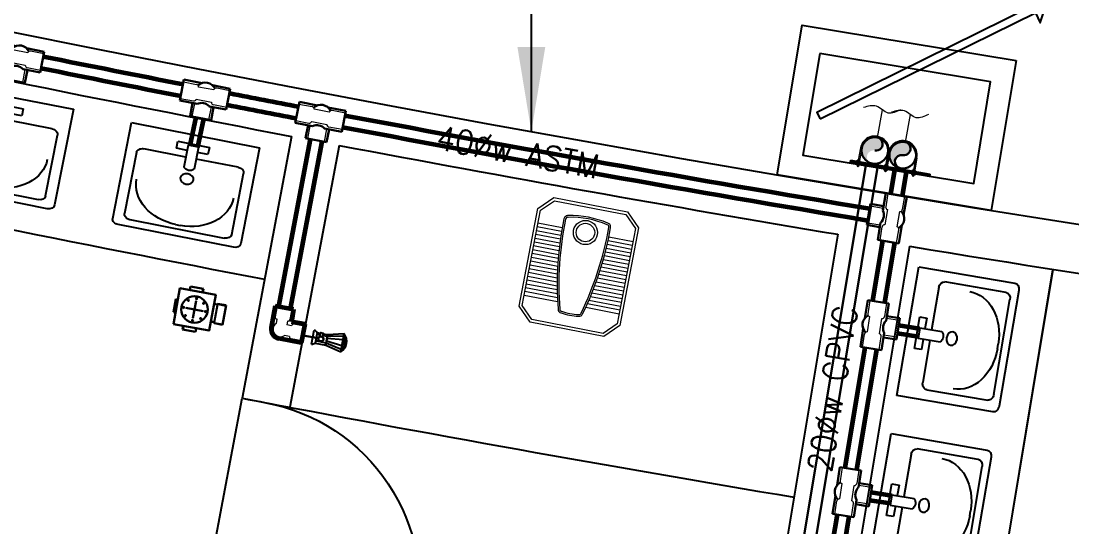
# Model space of a CAD drawing. Header units: metres. Extents: x 159409 to 239023, y 50504 to 95165.
# Drawn here: x 173804.7 to 174238.9, y 80783.5 to 80992.3 of the extents above; entities that cross this region are included whole.
import ezdxf

# ---------------------------------------------------------------- set-up
doc = ezdxf.new("R2010")
doc.units = ezdxf.units.M
doc.header["$MEASUREMENT"] = 0
for name, color, linetype, lineweight in [('_Annotations', 1, 'Continuous', 25), ('RJ- ANGLEValve', 1, 'Continuous', 25), ('RJ- D - TEXT', 7, 'Continuous', 20), ('RJ- DRA- FLOOR TRAP', 8, 'Continuous', 30), ('RJ- DRA-SOIL PIPE', 12, 'Continuous', 30), ('RJ- DRA-WASTE PIPE', 130, 'Continuous', 30), ('RJ- WS - SOLAR HW', 232, 'Continuous', 30), ('RJ- WS- COLD WATER', 152, 'Continuous', 30), ('RJ- WS- HOT WATER', 12, 'Continuous', 30)]:
    doc.layers.add(name, color=color, linetype=linetype, lineweight=lineweight)
doc.layers.add('RJ-Duct Pipes', color=8, linetype='Continuous')
doc.layers.add('SANTEH', color=7, linetype='Continuous')
doc.styles.add('RJ', font='romans.shx')
doc.styles.get("Standard").update_dxf_attribs({"font": 'times.ttf', "height": 18})
doc.dimstyles.get("Standard").update_dxf_attribs({"dimtxt": 0.4, "dimasz": 0.18, "dimexe": 0.18, "dimexo": 0.0625, "dimgap": 0.09, "dimtad": 0, "dimtih": 1, "dimtoh": 1, "dimdec": 4, "dimzin": 0, "dimdsep": 46, "dimtxsty": 'Standard', "dimcen": 0.09, "dimadec": 0, "dimazin": 0, "dimtfac": 1, "dimtdec": 4, "dimtofl": 0, "dimtmove": 0, "dimatfit": 3, "dimfxl": 1, "dimtolj": 1, "dimtzin": 0, "dimarcsym": 0})

# ---------------------------------------------------------------- blocks, each defined once
blk = doc.blocks.new('TRTH')
at = {"color": 42, "ltscale": 8}
for p, q in [((-589.8393, -68.7593), (-589.8393, -67.9795)), ((-589.8193, -68.7593), (-589.8193, -67.9793)), ((-589.8393, -68.7593), (-589.8193, -68.7593)), ((-589.8393, -68.8593), (-589.0393, -68.8593))]:
    blk.add_line(p, q, dxfattribs=at)
blk.add_arc((-589.8193, -68.7593), 0.78, 0, 91.4693, dxfattribs=at)
blk = doc.blocks.new('Rac7')
at = {"color": 0}
for p, q in [((-39500.6, -24232.1), (-39500.6, -23829.6)), ((-39473.6, -23808.4), (-38988.3, -23808.4)), ((-39032.4, -23838), (-39429.6, -23838)), ((-38961.3, -23829.6), (-38961.3, -24232.1)), ((-39456.5, -23859.1), (-39456.5, -24114.9)), ((-39221.1, -23854.9), (-39240.8, -23854.9)), ((-39005.4, -24114.9), (-39005.4, -23859.1)), ((-39005.4, -23859.1), (-39005.4, -23859.1)), ((-39252.5, -24185.9), (-39252.5, -24093.6)), ((-39209.4, -24185.9), (-39209.4, -24093.6)), ((-39429.6, -24136.1), (-39252.5, -24136.1)), ((-39209.4, -24136.1), (-39032.4, -24136.1)), ((-39297, -24164), (-39252.5, -24164)), ((-39297, -24193.5), (-39297, -24164)), ((-39252.5, -24185.9), (-39209.4, -24185.9)), ((-39209.4, -24164), (-39164.9, -24164)), ((-39164.9, -24164), (-39164.9, -24193.5)), ((-39164.9, -24193.5), (-39297, -24193.5)), ((-38961.3, -24232.1), (-39500.6, -24232.1))]:
    blk.add_line(p, q, dxfattribs=at)
at = {"color": 0, "extrusion": (0, 0, -1)}
for centre, major_axis, start_param, end_param in [((-39473.6, -23829.6), (-27, 0), 0, 1.570796), ((-39429.6, -23859.1), (-27, 0), 0, 1.570796), ((-39032.4, -23859.1), (-27, 0), 1.570796, 3.141593), ((-38988.3, -23829.6), (-27, 0), 1.570796, 3.141593), ((-39240.8, -24007.4), (-194.1, 0), 0, 1.570796), ((-39221.1, -24007.4), (-194.1, 0), 1.570796, 3.141593), ((-39231, -24104), (-25.3, 0), 0.552816, 2.588777), ((-39429.6, -24114.9), (-27, 0), -1.570796, 0), ((-39032.4, -24114.9), (-27, 0), -3.141593, -1.570796)]:
    blk.add_ellipse(centre, major_axis=major_axis, ratio=0.785714, start_param=start_param, end_param=end_param, dxfattribs=at)
blk.add_ellipse((-39231, -24048), major_axis=(-27.9, 0), ratio=0.785714, dxfattribs=at)
blk = doc.blocks.new('A$C12DB153C')
at = {"linetype": 'Continuous', "ltscale": 10}
for p, q in [((1.26, 2.08), (-1.26, 2.08)), ((-1.26, 2.08), (-1.26, 0.53)), ((1.26, 2.08), (1.26, 0.53)), ((-2.78, 0.53), (-0.73, 0.53)), ((-2.78, -1.99), (-2.78, 0.53)), ((0.73, 0.53), (2.8, 0.53)), ((2.8, -1.99), (2.8, 0.53)), ((-2.78, -1.99), (-0.62, -1.99)), ((0.62, -1.99), (2.8, -1.99))]:
    blk.add_line(p, q, dxfattribs=at)
at = {"color": 8, "linetype": 'Continuous', "lineweight": 0}
for p, q in [((-1, 2.08), (-1, 0.53)), ((1, 2.08), (1, 0.53)), ((-2.78, 0.26), (-1.19, 0.26)), ((0.93, 0), (-0.9, 0)), ((2.8, 0.26), (1.22, 0.26)), ((-2.78, -1.73), (-1.19, -1.73)), ((-0.9, -1.47), (0.93, -1.47)), ((2.8, -1.73), (1.22, -1.73))]:
    blk.add_line(p, q, dxfattribs=at)
for centre, start, end in [((-1.19, -0.03), 5.7392, 90), ((1.22, -0.03), 90, 174.2608), ((-1.19, -1.44), 270, 354.2608), ((1.22, -1.44), 185.7392, 270)]:
    blk.add_arc(centre, 0.293, start, end, dxfattribs=at)
at = {"linetype": 'Continuous', "ltscale": 10, "extrusion": (0, 0, -1)}
for centre, start_param, end_param in [((0, 1.55), 3.309118, 4.544863), ((0, -0.9), 2.9928, 4.847677)]:
    blk.add_ellipse(centre, major_axis=(-0.891, 0.891), ratio=1, start_param=start_param, end_param=end_param, dxfattribs=at)
blk = doc.blocks.new('A$C48064110')
at = {"lineweight": 5}
for p, q in [((0, 0.467), (0.057, 0.524)), ((0.057, 0.524), (0.367, 0.524)), ((0.367, 0.524), (0.424, 0.467)), ((0.012, 0.462), (0.062, 0.512)), ((0.062, 0.512), (0.362, 0.512)), ((0.362, 0.512), (0.412, 0.462)), ((0, 0.057), (0, 0.467)), ((0.012, 0.062), (0.012, 0.462)), ((0.412, 0.462), (0.412, 0.062)), ((0.424, 0.467), (0.424, 0.057)), ((0.114, 0.4081), (0.012, 0.4081)), ((0.1143, 0.3921), (0.012, 0.3921)), ((0.3097, 0.3921), (0.412, 0.3921)), ((0.31, 0.4081), (0.412, 0.4081)), ((0.1148, 0.3761), (0.012, 0.3761)), ((0.1155, 0.3601), (0.012, 0.3601)), ((0.3085, 0.3601), (0.412, 0.3601)), ((0.3092, 0.3761), (0.412, 0.3761)), ((0.1163, 0.3441), (0.012, 0.3441)), ((0.1174, 0.3281), (0.012, 0.3281)), ((0.1186, 0.3121), (0.012, 0.3121)), ((0.3054, 0.3121), (0.412, 0.3121)), ((0.3066, 0.3281), (0.412, 0.3281)), ((0.3077, 0.3441), (0.412, 0.3441)), ((0.1201, 0.2961), (0.012, 0.2961)), ((0.1217, 0.2801), (0.012, 0.2801)), ((0.1236, 0.2641), (0.012, 0.2641)), ((0.3004, 0.2641), (0.412, 0.2641)), ((0.3023, 0.2801), (0.412, 0.2801)), ((0.3039, 0.2961), (0.412, 0.2961)), ((0.1256, 0.2481), (0.012, 0.2481)), ((0.1278, 0.2321), (0.012, 0.2321)), ((0.2962, 0.2321), (0.412, 0.2321)), ((0.2984, 0.2481), (0.412, 0.2481)), ((0.1302, 0.2161), (0.012, 0.2161)), ((0.1329, 0.2001), (0.012, 0.2001)), ((0.1357, 0.1841), (0.012, 0.1841)), ((0.2883, 0.1841), (0.412, 0.1841)), ((0.2911, 0.2001), (0.412, 0.2001)), ((0.2938, 0.2161), (0.412, 0.2161)), ((0.1387, 0.1681), (0.012, 0.1681)), ((0.1419, 0.1521), (0.012, 0.1521)), ((0.1454, 0.1361), (0.012, 0.1361)), ((0.2786, 0.1361), (0.412, 0.1361)), ((0.2821, 0.1521), (0.412, 0.1521)), ((0.2853, 0.1681), (0.412, 0.1681)), ((0.149, 0.1201), (0.012, 0.1201)), ((0.1529, 0.1041), (0.012, 0.1041)), ((0.2711, 0.1041), (0.412, 0.1041)), ((0.275, 0.1201), (0.412, 0.1201)), ((0.057, 0), (0, 0.057)), ((0.062, 0.012), (0.012, 0.062)), ((0.412, 0.062), (0.362, 0.012)), ((0.424, 0.057), (0.367, 0)), ((0.367, 0), (0.057, 0)), ((0.362, 0.012), (0.062, 0.012))]:
    blk.add_line(p, q, dxfattribs=at)
for radius in [0.05, 0.038]:
    blk.add_circle((0.212, 0.407), radius, dxfattribs=at)
for centre, radius, start, end in [((1.4487, 0.4241), 1.3348, 179.0958, 195.1543), ((0.129, 0.447), 0.015, 90, 187.125), ((1.4487, 0.4241), 1.3278, 179.0713, 195.1788), ((0.129, 0.447), 0.008, 85.2938, 190.1027), ((0.212, 0.0904), 0.3808, 77.4091, 102.5909), ((0.212, 0.0904), 0.3738, 77.2725, 102.7275), ((-1.0247, 0.4241), 1.3278, 344.8212, 0.9287), ((-1.0247, 0.4241), 1.3348, 344.8457, 0.9042), ((0.295, 0.447), 0.008, 349.8973, 94.7062), ((0.295, 0.447), 0.015, 352.875, 90), ((0.1752, 0.077), 0.015, 187.125, 270), ((0.1752, 0.077), 0.008, 184.1473, 273.2179), ((0.212, 0.3047), 0.2454, 261.386, 278.614), ((0.212, 0.3047), 0.2384, 261.2402, 278.7598), ((0.2488, 0.077), 0.008, 266.7821, 355.8527), ((0.2488, 0.077), 0.015, 270, 352.875)]:
    blk.add_arc(centre, radius, start, end, dxfattribs=at)
blk = doc.blocks.new('A$C3F2B028C')
at = {"color": 34, "linetype": 'Continuous'}
for points in [[(0, -8), (0, 8)], [(8.1, 5.6), (3.9, 5.6), (3.9, -6.1), (16.2, -6.1), (16.2, 5.6), (11, 5.6)], [(8.1, 3.7), (3.9, 3.7)], [(8.1, 2.5), (8.1, 6.8), (11, 6.8), (11, 2.5)], [(34.5, 7.7), (16.2, 3.7), (11, 3.7)], [(34.5, 3.5), (16.2, 1.7)], [(34.5, -7.7), (16.2, -3.7), (3.9, -3.7)], [(34.5, -3.5), (16.2, -1.7)]]:
    blk.add_lwpolyline(points, dxfattribs=at)
for points in [[(3.9, 5.6, 0.303122), (0, 8)], [(34.5, -10.3, 0.446482), (34.5, 10.3)], [(34.5, -8, 0.372706), (34.5, 8)], [(34.5, -3.4, 0.176556), (34.5, 3.4)], [(0, -8, 0.170448), (3.9, -6.1)]]:
    blk.add_lwpolyline(points, format="xyb", dxfattribs=at)
blk.add_lwpolyline([(34.5, -10.3), (34.5, 10.3), (16.2, 5.7), (16.2, -6.1)], close=True, dxfattribs=at)
for radius in [3.07, 2.68]:
    blk.add_circle((9.5, -0.3), radius, dxfattribs=at)
blk = doc.blocks.new('Floor trap-3')
at = {"layer": 'RJ- DRA- FLOOR TRAP', "color": 8, "lineweight": 0}
for p, q in [((-3.75, 9.09), (-3.75, 12.5)), ((-3.75, 9.09), (3.75, 9.09)), ((-3.75, 9.09), (-3.41, 8.75)), ((-3.41, 8.75), (3.41, 8.75)), ((-3.41, 8.75), (-3.41, 7.5)), ((3.75, 9.09), (3.41, 8.75)), ((3.41, 8.75), (3.41, 7.5)), ((3.75, 9.09), (3.75, 12.5)), ((-7.5, 1.83), (-9, 1.83)), ((7.5, 1.83), (9, 1.83)), ((-7.5, -3.17), (-9, -3.17)), ((7.5, -3.17), (9, -3.17)), ((-2.5, -7.5), (-2.5, -8.32)), ((2.5, -7.5), (2.5, -8.32))]:
    blk.add_line(p, q, dxfattribs=at)
at = {"layer": 'RJ- DRA- FLOOR TRAP', "color": 11, "lineweight": 30}
for p, q in [((-3.64, 0), (3.64, 0)), ((0, 3.64), (0, -3.64))]:
    blk.add_line(p, q, dxfattribs=at)
at = {"layer": 'RJ- DRA- FLOOR TRAP', "color": 126, "lineweight": 30}
blk.add_lwpolyline([(7.5, -7.5), (7.5, 7.5), (-7.5, 7.5), (-7.5, -7.5)], close=True, dxfattribs=at)
blk.add_circle((0, 0), 5.5, dxfattribs=at)
at = {"layer": 'RJ- DRA- FLOOR TRAP', "lineweight": 30, "extrusion": (0, 0, -1)}
for centre, major_axis, start_param, end_param in [((0, 4.55), (-0.165, 0.165), 3.141593, 9.424778), ((-4.55, 0), (-0.165, 0.165), 3.141593, 9.424778), ((-3.22, 3.22), (0.165, 0.165), 4.712389, 10.995574), ((3.22, 3.22), (-0.165, 0.165), 3.141593, 9.424778), ((4.55, 0), (0.165, 0.165), 4.712389, 10.995574)]:
    blk.add_ellipse(centre, major_axis=major_axis, ratio=1, start_param=start_param, end_param=end_param, dxfattribs=at)
at = {"layer": 'RJ- DRA- FLOOR TRAP', "lineweight": 30}
for centre, major_axis, start_param, end_param in [((-3.22, -3.22), (0.165, -0.165), 4.712389, 10.995574), ((0, -4.55), (-0.165, -0.165), 3.141593, 9.424778), ((3.22, -3.22), (-0.165, -0.165), 3.141593, 9.424778)]:
    blk.add_ellipse(centre, major_axis=major_axis, ratio=1, start_param=start_param, end_param=end_param, dxfattribs=at)
at = {"layer": 'RJ- DRA-WASTE PIPE', "lineweight": 30}
for p, q in [((-4.09, 9.09), (-4.09, 12.5)), ((-4.09, 12.5), (4.09, 12.5)), ((-4.09, 9.09), (-3.75, 8.75)), ((-3.75, 8.75), (-3.75, 7.5)), ((4.09, 9.09), (3.75, 8.75)), ((3.75, 8.75), (3.75, 7.5)), ((4.09, 9.09), (4.09, 12.5)), ((-7.5, 2.05), (-9, 2.05)), ((-9, -3.4), (-9, 2.05)), ((7.5, 2.05), (9, 2.05)), ((9, -3.4), (9, 2.05)), ((-7.5, -3.4), (-9, -3.4)), ((7.5, -3.4), (9, -3.4)), ((-2.73, -7.5), (-2.73, -8.32)), ((-2.73, -8.32), (2.73, -8.32)), ((2.73, -7.5), (2.73, -8.32))]:
    blk.add_line(p, q, dxfattribs=at)
blk = doc.blocks.new('A$C0C4120B1')
at = {"color": 8, "linetype": 'Continuous', "lineweight": 5}
for p, q in [((7.01, 13.28), (5.28, 12.82)), ((11.91, 15.4), (7.67, 14.28)), ((8.15, 8.95), (6.59, 8.54)), ((13.46, 9.51), (9.22, 8.39))]:
    blk.add_line(p, q, dxfattribs=at)
for centre, radius, start, end in [((3.85, 10.13), 3.05, 62.0538, 237.3896), ((7.9, 13.42), 0.896, 104.7217, 194.7217), ((8.99, 9.26), 0.896, 194.7217, 284.7217)]:
    blk.add_arc(centre, radius, start, end, dxfattribs=at)
at = {"layer": 'RJ- WS - SOLAR HW', "color": 8, "linetype": 'Continuous', "lineweight": 5}
for p, q in [((3.31, 0.2), (2.2, 4.45)), ((2.75, 5.52), (2.21, 7.57)), ((7.08, 6.66), (6.59, 8.54)), ((9.2, 1.75), (8.09, 6))]:
    blk.add_line(p, q, dxfattribs=at)
for centre, start, end in [((3.06, 4.68), 110.4609, 194.7217), ((7.22, 5.77), 14.7217, 98.9825)]:
    blk.add_arc(centre, 0.896, start, end, dxfattribs=at)
at = {"layer": 'RJ- WS- COLD WATER', "lineweight": 60}
for p, q in [((11.71, 16.18), (2.87, 13.86)), ((11.71, 16.18), (13.67, 8.73)), ((2.53, 0), (0.13, 9.15)), ((13.67, 8.73), (8.56, 7.39)), ((9.98, 1.96), (8.56, 7.39)), ((9.98, 1.96), (2.53, 0))]:
    blk.add_line(p, q, dxfattribs=at)
blk.add_arc((3.85, 10.13), 3.85, 104.7217, 194.7217, dxfattribs=at)

msp = doc.modelspace()

# ---------------------------------------------------------------- hatches: boundary and pattern name
at = {"layer": 'RJ- DRA-SOIL PIPE'}
for points in [[(174157.426, 80938.898, 1), (174156.439, 80933.488, -0.4142136), (174152.015, 80939.886, -0.4142136), (174158.413, 80944.309, -1)], [(174168.957, 80936.987, 1), (174167.97, 80931.576, -0.4142136), (174163.546, 80937.974, -0.4142136), (174169.944, 80942.398, -1)]]:
    msp.add_hatch(color=36, dxfattribs=at).paths.add_polyline_path(points)
at = {"layer": 'RJ-Duct Pipes'}
for points in [[(174157.426, 80938.898, 1), (174156.439, 80933.488, -0.4142136), (174152.015, 80939.886, -0.4142136), (174158.413, 80944.309, -1)], [(174168.957, 80936.987, 1), (174167.97, 80931.576, -0.4142136), (174163.546, 80937.974, -0.4142136), (174169.944, 80942.398, -1)]]:
    msp.add_hatch(color=256, dxfattribs=at).paths.add_polyline_path(points)

# ---------------------------------------------------------------- linework, layer by layer
at = {"color": 0, "ltscale": 10}
for p, q in [((173916.486, 80944.734, -4.392), (173896.076, 80836.644, -4.392)), ((173916.486, 80944.734, -4.392), (173896.076, 80836.644, -4.392)), ((173936.135, 80941.004, -4.392), (173915.725, 80832.914, -4.392)), ((173936.135, 80941.004, -4.392), (173915.725, 80832.914, -4.392)), ((174142.113, 80904.313, -4.392), (174109.274, 80707.028, -4.392)), ((174171.708, 80899.402, -4.392), (174056.771, 80208.901, -4.392)), ((174230.917, 80889.687, -4.392), (174115.977, 80199.167, -4.392)), ((174230.942, 80889.843, -4.392), (174116.002, 80199.323, -4.392))]:
    msp.add_line(p, q, dxfattribs=at)
for radius, start, end in [(10088.5, 255.2456003, 284.7551355), (10108.5, 257.858325, 259.1935676), (10108.5, 259.3069293, 260.4928271), (10168.5, 257.858325, 259.1935676), (10108.5, 260.6628696, 262.1366488), (10218.5, 259.1947879, 259.3069293), (10218.5, 259.1947879, 260.4934373)]:
    msp.add_arc((175811.745, 90873.972, -4.392), radius, start, end, dxfattribs=at)
at = {"layer": '_Annotations', "elevation": -4.392}
msp.add_lwpolyline([(174134.823, 80951.924), (174223.762, 80995.721), (174225.762, 80991.658), (174228.512, 80999.743), (174220.427, 81002.493), (174222.428, 80998.43), (174133.489, 80954.633)], close=True, dxfattribs=at)
at = {"layer": '_Annotations', "color": 31, "elevation": -4.392}
for points in [[(174215.834, 80976.046), (174205.574, 80914.15), (174117.152, 80928.807), (174127.412, 80990.702)], [(174134.688, 80978.983), (174127.737, 80937.046), (174198.344, 80925.343), (174205.296, 80967.28)]]:
    msp.add_lwpolyline(points, close=True, dxfattribs=at)
at = {"layer": 'RJ- DRA-SOIL PIPE', "color": 8, "lineweight": 9, "elevation": -4.392}
for points in [[(174160.498, 80955.734), (174158.413, 80944.309)], [(174172.028, 80953.823), (174169.944, 80942.398)]]:
    msp.add_lwpolyline(points, dxfattribs=at)
at = {"layer": 'RJ- DRA-SOIL PIPE', "lineweight": 30}
for centre in [(174157.426, 80938.898, -4.392), (174168.957, 80936.987, -4.392)]:
    msp.add_circle(centre, 5.5, dxfattribs=at)
for centre, start, end in [((174157.919, 80941.604, -4.392), 259.65993, 79.65993), ((174169.45, 80939.692, -4.392), 259.65993, 79.65993), ((174168.463, 80934.282, -4.392), 79.65993, 259.65993)]:
    msp.add_arc(centre, 2.75, start, end, dxfattribs=at)
at = {"layer": 'RJ- DRA-SOIL PIPE', "lineweight": 20}
for points in [[(174168.11, 80955.721, -4.392), (174162.975, 80954.357, -4.392), (174158.12, 80957.16, -4.392), (174152.749, 80956.606, -4.392)], [(174179.641, 80953.81, -4.392), (174174.505, 80952.445, -4.392), (174169.651, 80955.249, -4.392), (174164.28, 80954.695, -4.392)]]:
    msp.add_spline(points, degree=3, dxfattribs=at)
at = {"layer": 'RJ- WS- COLD WATER', "lineweight": 60}
for p, q in [((173874.546, 80940.941, -4.392), (173876.997, 80952.723, -4.392)), ((173877.767, 80940.309, -4.392), (173880.226, 80952.045, -4.392)), ((173924.134, 80943.625, -4.392), (173911.085, 80874.523, -4.392)), ((173928.978, 80942.683, -4.392), (173915.933, 80873.598, -4.392)), ((173928.978, 80942.683, -4.392), (173915.933, 80873.598, -4.392)), ((174165.545, 80930.779, -4.392), (174163.901, 80920.96, -4.392)), ((174170.415, 80929.972, -4.392), (174168.771, 80920.155, -4.392)), ((174160.679, 80901.718, -4.392), (174156.507, 80876.798, -4.392)), ((174165.546, 80900.891, -4.392), (174161.383, 80876.03, -4.392)), ((174175.936, 80865.292, -4.418), (174167.267, 80866.651, -4.418)), ((174175.417, 80862.05, -4.418), (174166.755, 80863.395, -4.418)), ((174153.3, 80857.53, -4.392), (174145.036, 80807.884, -4.392)), ((174158.176, 80856.763, -4.392), (174149.912, 80807.117, -4.392)), ((174164.465, 80796.378, -4.446), (174155.796, 80797.738, -4.446)), ((174163.946, 80793.137, -4.446), (174155.284, 80794.482, -4.446)), ((174141.829, 80788.616, -4.392), (174133.565, 80738.971, -4.392)), ((174146.705, 80787.849, -4.392), (174138.441, 80738.204, -4.392))]:
    msp.add_line(p, q, dxfattribs=at)
at = {"layer": 'RJ- WS- COLD WATER', "lineweight": 60, "elevation": -4.392}
msp.add_lwpolyline([(173921.328, 80862.586), (173921.05, 80862.638)], dxfattribs=at)
at = {"layer": 'RJ- WS- COLD WATER', "linetype": 'Continuous', "ltscale": 10, "elevation": -4.392}
msp.add_lwpolyline([(173921.306, 80862.59), (173927.501, 80861.409)], dxfattribs=at)
at = {"layer": 'RJ- WS- COLD WATER', "lineweight": 60}
for centre, start, end in [((175809.73, 90866.856, -4.366), 258.589701, 258.9239241), ((175808.689, 90862.031, -4.366), 258.5900727, 258.9244996), ((175809.73, 90866.856, -4.366), 259.0348528, 259.1997774), ((175808.689, 90862.031, -4.366), 259.0354284, 259.2003529), ((175809.73, 90866.856, -4.366), 259.3107072, 260.5616037), ((175808.689, 90862.031, -4.366), 259.3112827, 260.5628411)]:
    msp.add_arc(centre, 10088.5, start, end, dxfattribs=at)
at = {"layer": 'RJ- WS- HOT WATER', "linetype": 'Continuous', "lineweight": 30, "ltscale": 10}
for p, q in [((174153.687, 80932.745, -4.392), (174033.331, 80210.23, -4.392)), ((174158.613, 80931.928, -4.392), (174038.188, 80209.344, -4.392))]:
    msp.add_line(p, q, dxfattribs=at)
at = {"layer": 'RJ-Duct Pipes', "lineweight": 5}
for p, q in [((174151.523, 80939.975, -4.392), (174150.588, 80934.848, -4.392)), ((174152.015, 80939.886, -4.392), (174151.079, 80934.755, -4.392)), ((174162.837, 80937.911, -4.392), (174161.9, 80932.78, -4.392)), ((174162.837, 80937.911, -4.392), (174161.9, 80932.78, -4.392)), ((174163.054, 80938.064, -4.392), (174162.119, 80932.937, -4.392)), ((174163.054, 80938.064, -4.392), (174162.119, 80932.937, -4.392)), ((174163.328, 80937.821, -4.392), (174162.393, 80932.694, -4.392)), ((174163.328, 80937.821, -4.392), (174162.393, 80932.694, -4.392)), ((174163.546, 80937.974, -4.392), (174162.61, 80932.843, -4.392)), ((174163.546, 80937.974, -4.392), (174162.61, 80932.843, -4.392)), ((174174.367, 80936, -4.392), (174173.431, 80930.869, -4.392)), ((174174.859, 80935.91, -4.392), (174173.924, 80930.783, -4.392)), ((174150.191, 80932.813, -4.392), (174150.147, 80932.57, -4.392)), ((174150.695, 80932.721, -4.392), (174150.651, 80932.478, -4.392)), ((174161.5, 80930.75, -4.392), (174161.456, 80930.507, -4.392)), ((174161.722, 80930.902, -4.392), (174161.678, 80930.659, -4.392)), ((174162.004, 80930.658, -4.392), (174161.959, 80930.415, -4.392)), ((174162.226, 80930.81, -4.392), (174162.181, 80930.567, -4.392)), ((174173.031, 80928.838, -4.392), (174172.987, 80928.596, -4.392)), ((174173.535, 80928.747, -4.392), (174173.49, 80928.504, -4.392))]:
    msp.add_line(p, q, dxfattribs=at)
at = {"layer": 'RJ-Duct Pipes', "color": 63}
for p, q in [((174147.429, 80934.956, -3.971), (174147.267, 80934.045, -3.971)), ((174147.796, 80934.891, -4.392), (174147.636, 80933.984, -4.392)), ((174147.715, 80934.432, -4.392), (174180.084, 80928.69, -4.392)), ((174150.045, 80933.259, -4.392), (174149.977, 80932.888, -4.392)), ((174150.089, 80932.832, -4.392), (174150.797, 80932.702, -4.392)), ((174150.281, 80933.216, -4.392), (174150.213, 80932.845, -4.392)), ((174150.269, 80934.487, -4.392), (174150.337, 80934.858, -4.392)), ((174150.461, 80934.871, -4.392), (174151.169, 80934.742, -4.392)), ((174150.505, 80934.444, -4.392), (174150.573, 80934.815, -4.392)), ((174150.753, 80933.13, -4.392), (174150.686, 80932.759, -4.392)), ((174150.989, 80933.087, -4.392), (174150.922, 80932.716, -4.392)), ((174150.977, 80934.357, -4.392), (174151.045, 80934.729, -4.392)), ((174151.213, 80934.314, -4.392), (174151.281, 80934.685, -4.392)), ((174161.354, 80931.196, -4.392), (174161.286, 80930.825, -4.392)), ((174161.576, 80931.348, -4.392), (174161.508, 80930.977, -4.392)), ((174161.578, 80932.423, -4.392), (174161.645, 80932.794, -4.392)), ((174161.812, 80931.305, -4.392), (174161.744, 80930.934, -4.392)), ((174162.478, 80932.678, -4.392), (174161.77, 80932.808, -4.392)), ((174161.8, 80932.575, -4.392), (174161.867, 80932.946, -4.392)), ((174161.814, 80932.38, -4.392), (174161.881, 80932.751, -4.392)), ((174161.992, 80932.96, -4.392), (174162.7, 80932.831, -4.392)), ((174162.036, 80932.532, -4.392), (174162.104, 80932.903, -4.392)), ((174162.284, 80931.219, -4.392), (174162.216, 80930.848, -4.392)), ((174162.286, 80932.294, -4.392), (174162.354, 80932.665, -4.392)), ((174162.52, 80931.176, -4.392), (174162.453, 80930.805, -4.392)), ((174162.508, 80932.446, -4.392), (174162.576, 80932.817, -4.392)), ((174162.522, 80932.251, -4.392), (174162.59, 80932.622, -4.392)), ((174162.744, 80932.403, -4.392), (174162.812, 80932.774, -4.392)), ((174162.106, 80930.639, -4.392), (174161.398, 80930.768, -4.392)), ((174161.59, 80931.153, -4.392), (174161.522, 80930.782, -4.392)), ((174161.62, 80930.92, -4.392), (174162.328, 80930.791, -4.392)), ((174162.062, 80931.067, -4.392), (174161.994, 80930.696, -4.392)), ((174162.298, 80931.024, -4.392), (174162.23, 80930.652, -4.392)), ((174172.885, 80929.285, -4.392), (174172.817, 80928.914, -4.392)), ((174173.637, 80928.728, -4.392), (174172.929, 80928.857, -4.392)), ((174173.121, 80929.242, -4.392), (174173.053, 80928.87, -4.392)), ((174173.108, 80930.512, -4.392), (174173.176, 80930.883, -4.392)), ((174174.009, 80930.767, -4.392), (174173.301, 80930.896, -4.392)), ((174173.345, 80930.469, -4.392), (174173.412, 80930.84, -4.392)), ((174173.593, 80929.155, -4.392), (174173.525, 80928.784, -4.392)), ((174173.829, 80929.112, -4.392), (174173.761, 80928.741, -4.392)), ((174173.817, 80930.383, -4.392), (174173.885, 80930.754, -4.392)), ((174174.053, 80930.34, -4.392), (174174.121, 80930.711, -4.392)), ((174180.165, 80929.149, -4.392), (174180.004, 80928.242, -4.392))]:
    msp.add_line(p, q, dxfattribs=at)
at = {"layer": 'RJ-Duct Pipes', "color": 63, "elevation": -4.392}
for points in [[(174180.004, 80928.242), (174147.268, 80934.049)], [(174147.429, 80934.956), (174180.165, 80929.149)]]:
    msp.add_lwpolyline(points, dxfattribs=at)
for points in [[(174151.374, 80933.053), (174149.674, 80933.363), (174149.697, 80933.489), (174151.396, 80933.179)], [(174151.585, 80934.211), (174149.885, 80934.521), (174149.862, 80934.395), (174151.562, 80934.085)], [(174160.982, 80931.3), (174162.682, 80930.989), (174162.705, 80931.115), (174161.005, 80931.426)], [(174161.194, 80932.457), (174162.893, 80932.147), (174162.87, 80932.021), (174161.171, 80932.332)], [(174162.904, 80931.141), (174161.204, 80931.452), (174161.227, 80931.578), (174162.927, 80931.267)], [(174163.116, 80932.299), (174161.416, 80932.61), (174161.393, 80932.484), (174163.093, 80932.173)], [(174172.513, 80929.388), (174174.213, 80929.078), (174174.236, 80929.204), (174172.536, 80929.514)], [(174172.724, 80930.546), (174174.424, 80930.236), (174174.401, 80930.11), (174172.701, 80930.42)]]:
    msp.add_lwpolyline(points, close=True, dxfattribs=at)
at = {"layer": 'RJ-Duct Pipes', "color": 251, "lineweight": 30}
for centre in [(174157.426, 80938.898, -4.392), (174168.957, 80936.987, -4.392)]:
    msp.add_circle(centre, 5.5, dxfattribs=at)
at = {"layer": 'RJ-Duct Pipes', "lineweight": 5}
for centre, radius, start, end in [((174157.426, 80938.898, -4.392), 6, 349.65993, 169.65993), ((174168.957, 80936.987, -4.392), 6, 349.65993, 169.65993), ((174150.408, 80932.574, -4.392), 0.261, 180.89745, 338.42241), ((174161.717, 80930.511, -4.392), 0.261, 180.89745, 338.42241), ((174161.939, 80930.663, -4.392), 0.261, 180.89745, 338.42241), ((174173.247, 80928.6, -4.392), 0.261, 180.89745, 338.42241)]:
    msp.add_arc(centre, radius, start, end, dxfattribs=at)
at = {"layer": 'RJ-Duct Pipes', "color": 251, "lineweight": 30}
for centre, start, end in [((174157.919, 80941.604, -4.392), 259.65993, 79.65993), ((174169.45, 80939.692, -4.392), 259.65993, 79.65993), ((174168.463, 80934.282, -4.392), 79.65993, 259.65993)]:
    msp.add_arc(centre, 2.75, start, end, dxfattribs=at)
at = {"layer": 'RJ-Duct Pipes', "color": 63}
for centre, radius, start, end in [((174150.129, 80933.049, -4.392), 0.221, 226.79271, 292.52715), ((174150.13, 80933.055, -4.392), 0.221, 46.79271, 112.52715), ((174150.592, 80933.585, -4.392), 0.831, 242.88128, 276.43858), ((174150.42, 80934.648, -4.392), 0.221, 226.79271, 292.52715), ((174150.374, 80932.39, -4.392), 0.831, 62.88128, 96.43858), ((174150.421, 80934.654, -4.392), 0.221, 46.79271, 112.52715), ((174150.884, 80935.184, -4.392), 0.831, 242.88128, 276.43858), ((174150.666, 80933.989, -4.392), 0.831, 62.88128, 96.43858), ((174150.837, 80932.92, -4.392), 0.221, 226.79271, 292.52715), ((174150.838, 80932.926, -4.392), 0.221, 46.79271, 112.52715), ((174151.129, 80934.519, -4.392), 0.221, 226.79271, 292.52715), ((174151.13, 80934.524, -4.392), 0.221, 46.79271, 112.52715), ((174161.438, 80930.992, -4.392), 0.221, 46.79271, 112.52715), ((174161.661, 80931.144, -4.392), 0.221, 46.79271, 112.52715), ((174161.729, 80932.585, -4.392), 0.221, 226.79271, 292.52715), ((174161.683, 80930.327, -4.392), 0.831, 62.88128, 96.43858), ((174161.73, 80932.59, -4.392), 0.221, 46.79271, 112.52715), ((174161.951, 80932.737, -4.392), 0.221, 226.79271, 292.52715), ((174161.905, 80930.479, -4.392), 0.831, 62.88128, 96.43858), ((174162.193, 80933.12, -4.392), 0.831, 242.88128, 276.43858), ((174161.952, 80932.742, -4.392), 0.221, 46.79271, 112.52715), ((174161.975, 80931.925, -4.392), 0.831, 62.88128, 96.43858), ((174162.415, 80933.272, -4.392), 0.831, 242.88128, 276.43858), ((174162.197, 80932.077, -4.392), 0.831, 62.88128, 96.43858), ((174162.369, 80931.014, -4.392), 0.221, 46.79271, 112.52715), ((174162.437, 80932.455, -4.392), 0.221, 226.79271, 292.52715), ((174162.438, 80932.461, -4.392), 0.221, 46.79271, 112.52715), ((174162.659, 80932.607, -4.392), 0.221, 226.79271, 292.52715), ((174162.661, 80932.613, -4.392), 0.221, 46.79271, 112.52715), ((174161.437, 80930.986, -4.392), 0.221, 226.79271, 292.52715), ((174161.66, 80931.138, -4.392), 0.221, 226.79271, 292.52715), ((174161.901, 80931.522, -4.392), 0.831, 242.88128, 276.43858), ((174162.123, 80931.674, -4.392), 0.831, 242.88128, 276.43858), ((174162.146, 80930.857, -4.392), 0.221, 226.79271, 292.52715), ((174162.147, 80930.862, -4.392), 0.221, 46.79271, 112.52715), ((174162.368, 80931.009, -4.392), 0.221, 226.79271, 292.52715), ((174172.968, 80929.075, -4.392), 0.221, 226.79271, 292.52715), ((174172.969, 80929.08, -4.392), 0.221, 46.79271, 112.52715), ((174173.432, 80929.61, -4.392), 0.831, 242.88128, 276.43858), ((174173.26, 80930.673, -4.392), 0.221, 226.79271, 292.52715), ((174173.214, 80928.415, -4.392), 0.831, 62.88128, 96.43858), ((174173.261, 80930.679, -4.392), 0.221, 46.79271, 112.52715), ((174173.724, 80931.209, -4.392), 0.831, 242.88128, 276.43858), ((174173.506, 80930.014, -4.392), 0.831, 62.88128, 96.43858), ((174173.677, 80928.945, -4.392), 0.221, 226.79271, 292.52715), ((174173.678, 80928.951, -4.392), 0.221, 46.79271, 112.52715), ((174173.968, 80930.544, -4.392), 0.221, 226.79271, 292.52715), ((174173.969, 80930.55, -4.392), 0.221, 46.79271, 112.52715)]:
    msp.add_arc(centre, radius, start, end, dxfattribs=at)

# ---------------------------------------------------------------- block references
at = {"color": 7, "xscale": 99.99999999999996, "yscale": 99.99999999999996, "zscale": 99.99999999999996, "rotation": 349.1385988305293}
msp.add_blockref('A$C48064110', (174009.4, 80869.074, -4.392), dxfattribs=at)
at = {"color": 6, "ltscale": 10, "rotation": 64.82560694848137}
msp.add_blockref('A$C0C4120B1', (173919.409, 80857.288, -4.392), dxfattribs=at)
at = {"color": 4, "xscale": -99.99999999999996, "yscale": 99.99999999999996, "zscale": 99.99999999999996, "rotation": 259.338272434563}
msp.add_blockref('TRTH', (191560.912, 137449.735, -4.392), dxfattribs=at)
at = {"layer": 'RJ- ANGLEValve', "linetype": 'Continuous', "ltscale": 0.02, "xscale": 0.3633750001504086, "yscale": 0.3633749999623979, "zscale": 0.3633749999999993, "rotation": 349.2030104023304}
msp.add_blockref('A$C3F2B028C', (173925.192, 80861.865, -4.392), dxfattribs=at)
at = {"layer": 'RJ- DRA- FLOOR TRAP', "rotation": 259.5164544294427}
msp.add_blockref('Floor trap-3', (173876.36, 80873.289, -4.392), dxfattribs=at)
at = {"layer": 'RJ- WS- COLD WATER', "linetype": 'Continuous', "ltscale": 10, "zscale": 3.49923374045335}
for p, xscale, yscale, rotation in [((173803.369, 80974.783, -4.366), 3.499233740472019, 3.499233740446655, 168.5838639060348), ((173880.271, 80959.442, -4.366), 3.499233740472019, 3.499233740446656, 169.0005708388934), ((173927.972, 80950.285, -4.366), 3.499233740472019, 3.499233740446656, 169.0005708388934), ((174162.111, 80911.337, -4.392), 3.499233740472022, 3.499233740446655, 80.35419936173436), ((174159.872, 80866.426, -4.392), 3.499233740472019, 3.499233740446656, 261.0586009247739), ((174148.401, 80797.513, -4.42), 3.499233740472019, 3.499233740446656, 261.0586009247739)]:
    msp.add_blockref('A$C12DB153C', p, dxfattribs=dict(at, xscale=xscale, yscale=yscale, rotation=rotation))
at = {"layer": 'SANTEH'}
for p, xscale, yscale, zscale, rotation in [((169483.842, 79337.963, -4.392), 0.09999999999999992, 0.09999999999999992, 0.09999999999999992, 168.90767200018), ((169560.744, 79322.042, -4.392), 0.09999999999999992, 0.09999999999999992, 0.09999999999999992, 168.90767200018), ((175901.926, 76590.391, -4.418), 0.0999999999999999, 0.0999999999999999, 0.0999999999999999, 260.3438070944756), ((175890.455, 76521.477, -4.446), 0.0999999999999999, 0.0999999999999999, 0.0999999999999999, 260.3438070944756)]:
    msp.add_blockref('Rac7', p, dxfattribs=dict(at, xscale=xscale, yscale=yscale, zscale=zscale, rotation=rotation))

# ---------------------------------------------------------------- texts
at = {"layer": 'RJ- D - TEXT', "lineweight": 20, "style": 'RJ', "width": 0.9}
for s, rotation, p in [('40%%Cw ASTM', 349.52265, (173975.683, 80939.522, -4.392)), ('20%%Cw CPVC', 80.7517, (174139.4, 80805.682, -4.392))]:
    msp.add_text(s, height=10, rotation=rotation, dxfattribs=at).set_placement(p)

# ---------------------------------------------------------------- leaders
at = {"color": 1, "ltscale": 10}
msp.add_leader([(174015.527, 80946.665, -4.392), (174015.527, 81030.972, -4.392), (174154.344, 81030.972, -4.392)], dimstyle='Standard', override={"dimtxt": 18, "dimasz": 35, "dimexo": 0.18, "dimgap": 0.09, "dimtad": 0, "dimtih": 0, "dimdec": 0, "dimlfac": -100, "dimclrd": 1, "dimclre": 1, "dimclrt": 3, "dimtdec": 0, "dimfxl": 0.18, "dimfxlon": 1, "dimarcsym": 2}, dxfattribs=at)

doc.saveas('drawing.dxf')
